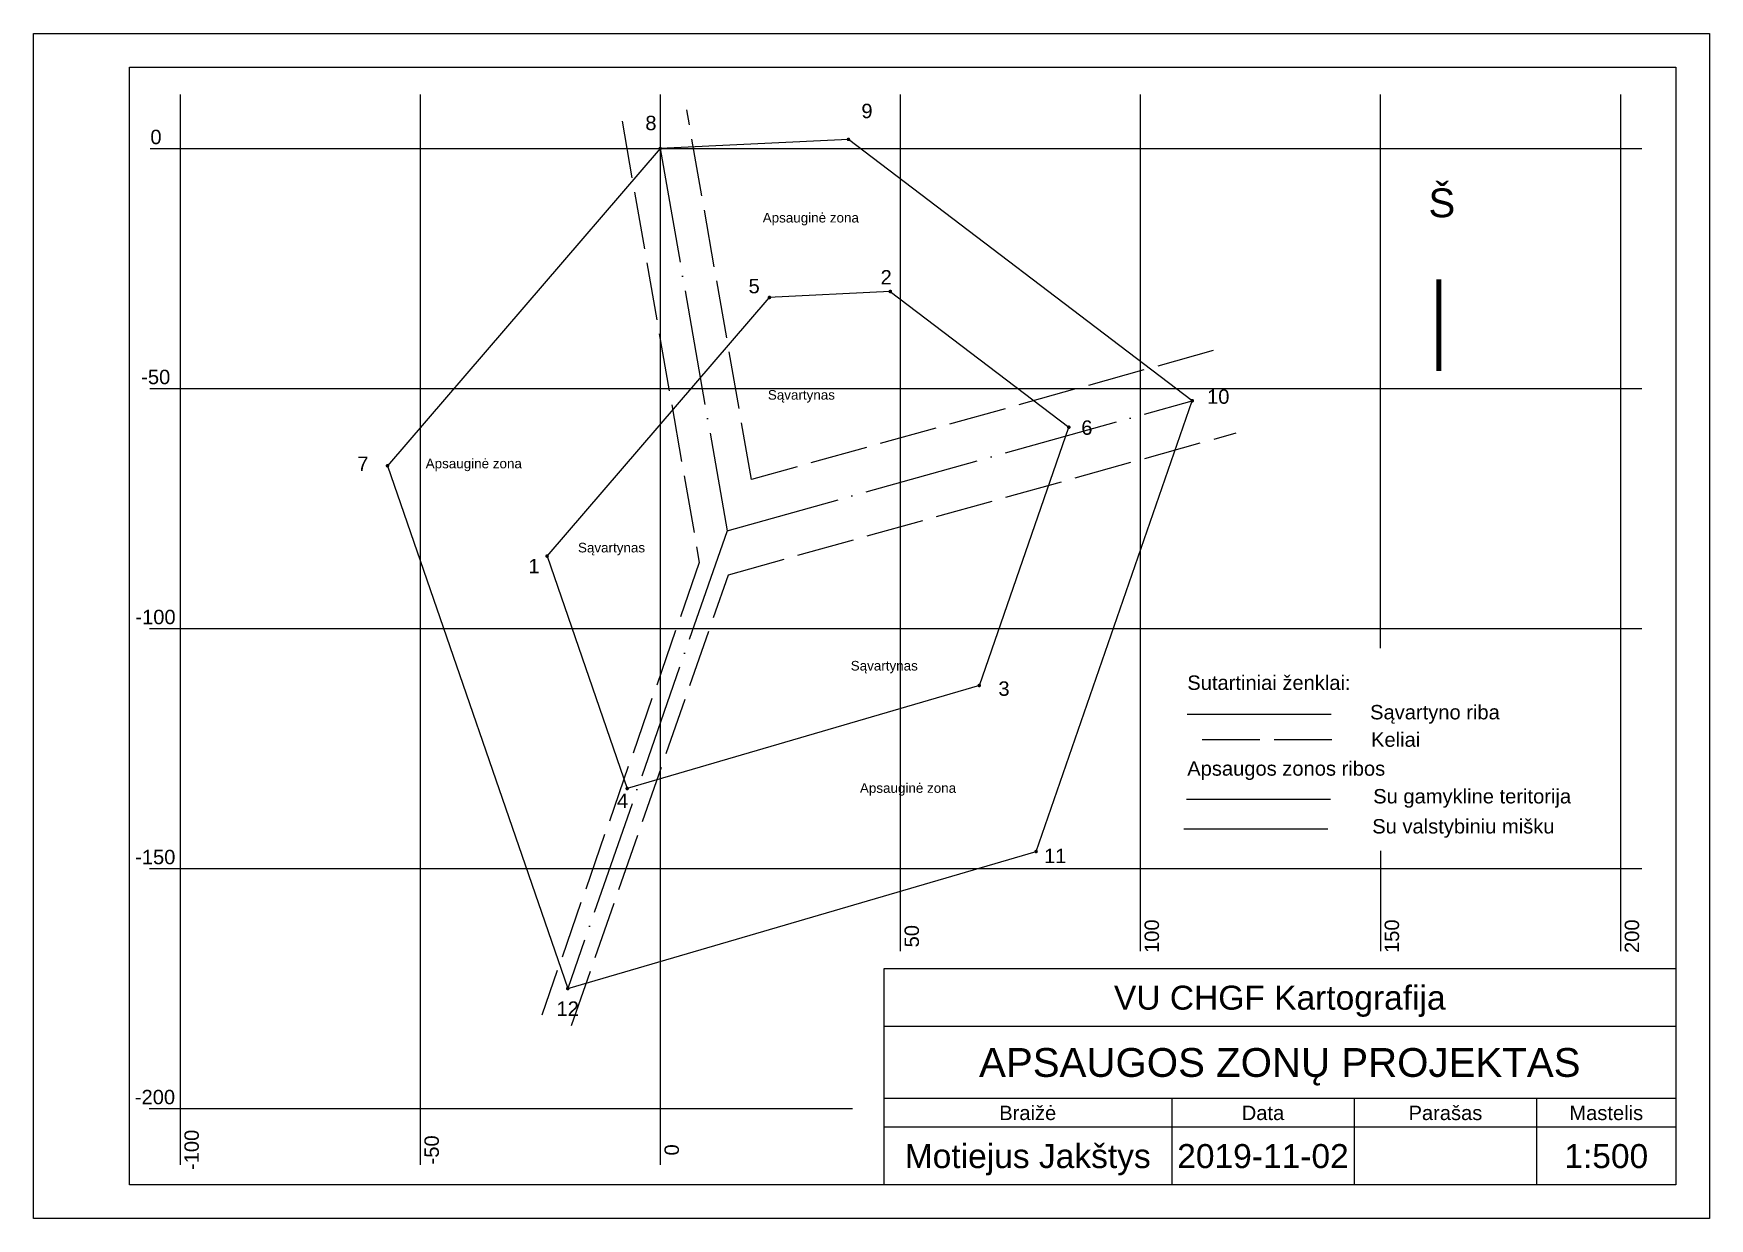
# Model space of a CAD drawing. Header units: metres. Extents: x 383388 to 383737, y 6160916 to 6161163.
import ezdxf
from ezdxf.enums import TextEntityAlignment as Align

# ---------------------------------------------------------------- set-up
doc = ezdxf.new("R2010")
doc.units = ezdxf.units.M
doc.header["$MEASUREMENT"] = 0
doc.linetypes.add('ACAD_ISO02W100', pattern=[15, 12, -3])
doc.linetypes.add('ACAD_ISO04W100', pattern=[30, 24, -3, 0, -3])
for name, color, linetype in [('a4_anotacijos', 7, 'Continuous'), ('apsaugine_donut', 1, 'Continuous'), ('gamyklos_line', 2, 'FENCELINE1'), ('keliai', 1, 'ACAD_ISO02W100'), ('kelio_asis', 250, 'ACAD_ISO04W100'), ('miskas_line', 3, 'FENCELINE1'), ('numeriai_uzrasai', 7, 'Continuous'), ('savartyno_donut', 250, 'Continuous'), ('savartyno_line', 4, 'Continuous'), ('siaurine', 5, 'Continuous'), ('sutartiniai_zenklai', 7, 'Continuous')]:
    doc.layers.add(name, color=color, linetype=linetype)
doc.layers.add('koordinates', color=7, linetype='Continuous', true_color=0x006b7e)
doc.layers.add('koordinates_skaiciai', color=7, linetype='Continuous', true_color=0x006b7e)
doc.styles.get("Standard").update_dxf_attribs({"font": 'Arial.ttf'})
doc.linetypes.add('FENCELINE1', pattern='A,0.25,-0.1,[133,ltypeshp.shx,S=0.1,R=0,X=-0.1,Y=0],-0.1,1', length=1.45)

msp = doc.modelspace()

# ---------------------------------------------------------------- linework, layer by layer
at = {"layer": 'a4_anotacijos'}
for p, q in [((383387.77, 6160916.22), (383387.77, 6161163.06)), ((383387.77, 6161163.06), (383736.86, 6161163.06)), ((383736.86, 6161163.06), (383736.86, 6160916.22)), ((383407.77, 6160923.22), (383407.77, 6161156.06)), ((383407.77, 6161156.06), (383729.86, 6161156.06)), ((383729.86, 6161156.06), (383729.86, 6160923.22)), ((383564.86, 6160968.22), (383564.86, 6160923.22)), ((383729.86, 6160968.22), (383564.86, 6160968.22)), ((383729.86, 6160956.22), (383564.86, 6160956.22)), ((383729.86, 6160941.22), (383564.86, 6160941.22)), ((383624.86, 6160941.22), (383624.86, 6160923.22)), ((383662.86, 6160941.22), (383662.86, 6160923.22)), ((383700.86, 6160941.22), (383700.86, 6160923.22)), ((383729.86, 6160935.22), (383564.86, 6160935.22)), ((383729.86, 6160923.22), (383407.77, 6160923.22)), ((383624.86, 6160923.22), (383624.86, 6160923.22)), ((383736.86, 6160916.22), (383387.77, 6160916.22))]:
    msp.add_line(p, q, dxfattribs=at)
at = {"layer": 'apsaugine_donut', "const_width": 0.375}
for points in [[(383557.33, 6161141.01, 1), (383557.7, 6161141.01, 1)], [(383518.13, 6161139.1, 1), (383518.5, 6161139.1, 1)], [(383628.95, 6161086.56, 1), (383629.33, 6161086.56, 1)], [(383461.32, 6161073.02, 1), (383461.69, 6161073.02, 1)], [(383596.41, 6160992.66, 1), (383596.78, 6160992.66, 1)], [(383498.86, 6160964.11, 1), (383499.24, 6160964.11, 1)]]:
    msp.add_lwpolyline(points, format="xyb", close=True, dxfattribs=at)
at = {"layer": 'gamyklos_line'}
for p, q in [((383557.52, 6161141.01), (383518.31, 6161139.1)), ((383629.14, 6161086.56), (383557.52, 6161141.01)), ((383596.6, 6160992.66), (383629.14, 6161086.56)), ((383627.93, 6161003.57), (383657.93, 6161003.57)), ((383499.05, 6160964.11), (383596.6, 6160992.66))]:
    msp.add_line(p, q, dxfattribs=at)
at = {"layer": 'keliai'}
for p, q in [((383510.36, 6161144.81), (383526.45, 6161052.85)), ((383537.33, 6161070.15), (383523.86, 6161147.17)), ((383633.49, 6161097.02), (383537.33, 6161070.15)), ((383532.54, 6161050.33), (383638.28, 6161079.87)), ((383526.45, 6161052.85), (383493.64, 6160958.58)), ((383499.86, 6160956.43), (383532.54, 6161050.33)), ((383658.2, 6161015.96), (383628.2, 6161015.96))]:
    msp.add_line(p, q, dxfattribs=at)
at = {"layer": 'kelio_asis'}
for p, q in [((383518.31, 6161139.1), (383532.24, 6161059.48)), ((383532.24, 6161059.48), (383629.14, 6161086.56)), ((383532.24, 6161059.48), (383499.05, 6160964.11))]:
    msp.add_line(p, q, dxfattribs=at)
at = {"layer": 'koordinates'}
for p, q in [((383418.31, 6161150.38), (383418.31, 6160927.42)), ((383468.31, 6161150.38), (383468.31, 6160927.42)), ((383518.31, 6161150.38), (383518.31, 6160927.42)), ((383568.31, 6161150.38), (383568.31, 6160971.93)), ((383618.31, 6161150.38), (383618.31, 6160971.93)), ((383668.31, 6161034.99), (383668.31, 6161150.38)), ((383718.31, 6161150.38), (383718.31, 6160971.93)), ((383412.07, 6161139.1), (383722.77, 6161139.1)), ((383412.02, 6161089.1), (383722.77, 6161089.1)), ((383411.96, 6161039.1), (383722.77, 6161039.1)), ((383668.31, 6160992.79), (383668.31, 6160971.93)), ((383411.91, 6160989.1), (383722.77, 6160989.1)), ((383411.86, 6160939.1), (383558.35, 6160939.1))]:
    msp.add_line(p, q, dxfattribs=at)
at = {"layer": 'miskas_line'}
for p, q in [((383518.31, 6161139.1), (383461.51, 6161073.02)), ((383461.51, 6161073.02), (383499.05, 6160964.11)), ((383627.36, 6160997.41), (383657.36, 6160997.41))]:
    msp.add_line(p, q, dxfattribs=at)
at = {"layer": 'savartyno_donut', "const_width": 0.375}
for points in [[(383540.88, 6161108.09, 1), (383541.26, 6161108.09, 1)], [(383566.05, 6161109.32, 1), (383566.43, 6161109.32, 1)], [(383603.23, 6161081.05, 1), (383603.61, 6161081.05, 1)], [(383494.56, 6161054.2, 1), (383494.93, 6161054.2, 1)], [(383584.59, 6161027.25, 1), (383584.96, 6161027.25, 1)], [(383511.24, 6161005.79, 1), (383511.62, 6161005.79, 1)]]:
    msp.add_lwpolyline(points, format="xyb", close=True, dxfattribs=at)
at = {"layer": 'savartyno_line'}
for p, q in [((383494.74, 6161054.2), (383540.99, 6161108)), ((383566.24, 6161109.32), (383540.88, 6161108.08)), ((383566.24, 6161109.32), (383603.42, 6161081.05)), ((383584.78, 6161027.25), (383603.42, 6161081.05)), ((383494.74, 6161054.2), (383511.43, 6161005.79)), ((383584.78, 6161027.25), (383511.43, 6161005.79)), ((383628.09, 6161021.31), (383658.09, 6161021.31))]:
    msp.add_line(p, q, dxfattribs=at)
at = {"layer": 'siaurine'}
msp.add_lwpolyline([(383680.49, 6161111.47, 0, 0, 0), (383680.49, 6161111.49, 6, 0, 0), (383680.49, 6161119.82, 0, 0, 0)], format="xyseb", dxfattribs=at)
at = {"layer": 'siaurine', "const_width": 1}
msp.add_lwpolyline([(383680.49, 6161092.74), (383680.49, 6161111.86)], dxfattribs=at)

# ---------------------------------------------------------------- texts
at = {"layer": 'a4_anotacijos'}
for s, height, p in [('VU CHGF Kartografija', 5, (383647.36, 6160962.22)), ('APSAUGOS ZONŲ PROJEKTAS', 6, (383647.36, 6160948.72)), ('Braižė', 3, (383594.86, 6160938.22)), ('Data', 3, (383643.86, 6160938.22)), ('Parašas', 3, (383681.86, 6160938.22)), ('Mastelis', 3, (383715.36, 6160938.22)), ('Motiejus Jakštys', 5, (383594.86, 6160929.22)), ('2019-11-02', 5, (383643.86, 6160929.22)), ('1:500', 5, (383715.36, 6160929.22))]:
    msp.add_text(s, height=height, dxfattribs=at).set_placement(p, align=Align.MIDDLE_CENTER)
at = {"layer": 'koordinates_skaiciai'}
for s, p in [('0', (383413.28, 6161140.02)), ('-50', (383413.23, 6161090.02)), ('-100', (383413.18, 6161040.02)), ('-150', (383413.13, 6160990.02)), ('-200', (383413.07, 6160940.02))]:
    msp.add_text(s, height=3, dxfattribs=at).set_placement(p, align=Align.CENTER)
for s, p in [('50', (383572.2, 6160975.02)), ('100', (383622.2, 6160975.02)), ('150', (383672.2, 6160975.02)), ('200', (383722.2, 6160975.02)), ('-100', (383422.2, 6160930.51)), ('-50', (383472.2, 6160930.51)), ('0', (383522.2, 6160930.51))]:
    msp.add_text(s, height=3, rotation=90, dxfattribs=at).set_placement(p, align=Align.CENTER)
at = {"layer": 'numeriai_uzrasai', "attachment_point": 1}
for s, width, heights, insert, char_height in [('9', 15.0211, [0], (383560.21, 6161148.43), 3), ('8', 15.0211, [0], (383515.21, 6161145.93), 3), ('Apsaugin{\\fArial|b0|i0|c186|p34;ė zona}', 37.8498, [0], (383539.66, 6161125.7), 2), ('2', 15.0211, [0], (383564.21, 6161113.78), 3), ('5', 8.7853, [0], (383536.71, 6161111.95), 3), ('10', 15.0211, [0], (383632.21, 6161088.93), 3), ('S{\\fArial|b0|i0|c186|p34;ąvartynas}', 37.8498, [0], (383540.73, 6161088.79), 2), ('6', 15.0211, [0], (383606.01, 6161082.47), 3), ('7', 15.0211, [0], (383455.21, 6161074.93), 3), ('Apsaugin{\\fArial|b0|i0|c186|p34;ė zona}', 37.8498, [0], (383469.46, 6161074.49), 2), ('S{\\fArial|b0|i0|c186|p34;ąvartynas}', 37.8498, [0], (383501.18, 6161056.97), 2), ('1', 15.0211, [0], (383490.84, 6161053.6), 3), ('S{\\fArial|b0|i0|c186|p34;ąvartynas}', 37.8498, [0], (383557.99, 6161032.37), 2), ('3', 15.0211, [0], (383588.75, 6161028.1), 3), ('Apsaugin{\\fArial|b0|i0|c186|p34;ė zona}', 37.8498, [0], (383559.91, 6161006.89), 2), ('4', 15.0211, [0], (383509.31, 6161004.72), 3), ('11', 4.2791, [1.87], (383598.25, 6160993.25), 3), ('12', 15.0211, [0], (383496.71, 6160961.43), 3)]:
    msp.add_mtext_dynamic_manual_height_columns(s, width=width, gutter_width=1, heights=heights, dxfattribs=dict(at, insert=insert, char_height=char_height))
at = {"layer": 'siaurine', "insert": (383678.32, 6161130.79), "char_height": 6, "attachment_point": 1}
msp.add_mtext_dynamic_manual_height_columns('{\\fArial|b0|i0|c186|p34;Š}', width=4.1606, gutter_width=15, heights=[2.66], dxfattribs=at)
at = {"layer": 'sutartiniai_zenklai'}
for s, p in [('Sutartiniai ženklai:', (383645.1, 6161026.33)), ('Sąvartyno riba', (383679.68, 6161020.19)), ('Keliai', (383671.49, 6161014.48)), ('Apsaugos zonos ribos', (383648.7, 6161008.46)), ('Su gamykline teritorija', (383687.43, 6161002.68)), ('Su valstybiniu mišku', (383685.6, 6160996.42))]:
    msp.add_text(s, height=3, dxfattribs=at).set_placement(p, align=Align.CENTER)

doc.saveas('drawing.dxf')
